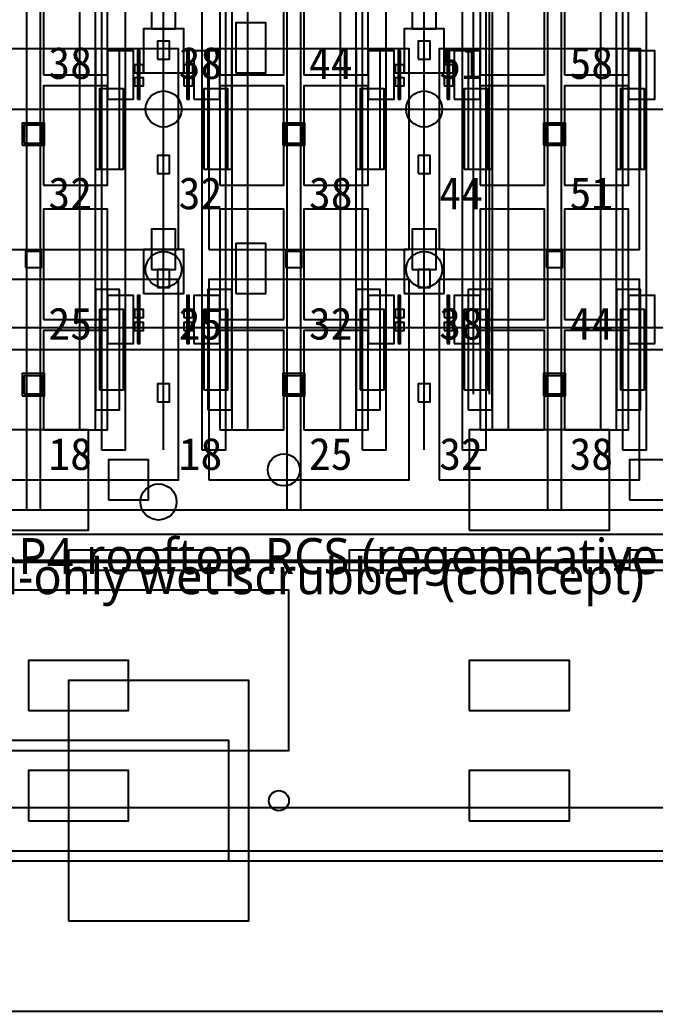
# Model space of a CAD drawing. Header units: metres. Extents: x -1640 to 1560, y -268 to 2338.
# Drawn here: x 100.58 to 132.28, y 862 to 911.45 of the extents above; entities that cross this region are included whole.
import ezdxf

# ---------------------------------------------------------------- set-up
doc = ezdxf.new("R2010")
doc.units = ezdxf.units.M
for name, color, linetype in [('1F_CDS', 5, 'Continuous'), ('1F_CHL', 4, 'Continuous'), ('1F_EHS_EXIT_DOOR_CONCEPT', 3, 'Continuous'), ('1F_EHS_EXTINGUISHER_HYDRANT_CABINET_CONCEPT', 1, 'Continuous'), ('1F_EHS_GAS_DETECTOR', 6, 'Continuous'), ('1F_EHS_SAFETY_SHOWER_EYEWASH_CONCEPT', 3, 'Continuous'), ('1F_PUMP', 2, 'Continuous'), ('1F_SCR', 3, 'Continuous'), ('1F_STRUCT_COLUMN', 8, 'Continuous'), ('1F_SUPPORT', 4, 'Continuous'), ('1F_ZONE', 3, 'Continuous'), ('2F_CSF_LATERAL_RACK_CONCEPT', 9, 'Continuous'), ('2F_EHS_EXIT_DOOR_CONCEPT', 3, 'Continuous'), ('2F_EHS_EXTINGUISHER_HYDRANT_CABINET_CONCEPT', 1, 'Continuous'), ('2F_EHS_GAS_DETECTOR', 6, 'Continuous'), ('2F_RFG', 5, 'Continuous'), ('2F_STRUCT_COLUMN', 8, 'Continuous'), ('2F_SUPPORT', 4, 'Continuous'), ('2F_VMB', 6, 'Continuous'), ('2F_ZONE', 3, 'Continuous'), ('3F_CLEANROOM_OVERHEAD_PIPE_DUCT_CONCEPT', 9, 'Continuous'), ('3F_EHS_EGRESS_DIST_M', 2, 'Continuous'), ('3F_EHS_EXIT_DOOR_CONCEPT', 3, 'Continuous'), ('3F_EHS_EXTINGUISHER_HYDRANT_CABINET_CONCEPT', 1, 'Continuous'), ('3F_FOUP', 5, 'Continuous'), ('3F_OHT', 9, 'Continuous'), ('3F_OHTV', 1, 'Continuous'), ('3F_PHOTO', 1, 'Continuous'), ('3F_STRUCT_COLUMN', 8, 'Continuous'), ('3F_SUPPORT', 4, 'Continuous'), ('3F_TBAR', 6, 'Continuous'), ('3F_ZONE', 3, 'Continuous'), ('4F_DCC', 3, 'Continuous'), ('4F_FFU', 1, 'Continuous'), ('4F_MAU', 2, 'Continuous'), ('4F_STRUCT_PLENUM_TRUSS_CONCEPT', 9, 'Continuous'), ('4F_SUPPORT', 4, 'Continuous'), ('4F_ZONE', 3, 'Continuous'), ('5F_CDS', 5, 'Continuous'), ('5F_CHL', 4, 'Continuous'), ('5F_EHS_EXIT_DOOR_CONCEPT', 3, 'Continuous'), ('5F_EHS_EXTINGUISHER_HYDRANT_CABINET_CONCEPT', 1, 'Continuous'), ('5F_EHS_GAS_DETECTOR', 6, 'Continuous'), ('5F_EHS_SAFETY_SHOWER_EYEWASH_CONCEPT', 3, 'Continuous'), ('5F_PUMP', 2, 'Continuous'), ('5F_SCR', 3, 'Continuous'), ('5F_STRUCT_COLUMN', 8, 'Continuous'), ('5F_SUPPORT', 4, 'Continuous'), ('5F_ZONE', 3, 'Continuous'), ('6F_CSF_LATERAL_RACK_CONCEPT', 9, 'Continuous'), ('6F_EHS_EXIT_DOOR_CONCEPT', 3, 'Continuous'), ('6F_EHS_EXTINGUISHER_HYDRANT_CABINET_CONCEPT', 1, 'Continuous'), ('6F_EHS_GAS_DETECTOR', 6, 'Continuous'), ('6F_RFG', 5, 'Continuous'), ('6F_STRUCT_COLUMN', 8, 'Continuous'), ('6F_SUPPORT', 4, 'Continuous'), ('6F_VMB', 6, 'Continuous'), ('6F_ZONE', 3, 'Continuous'), ('7F_CLEANROOM_OVERHEAD_PIPE_DUCT_CONCEPT', 9, 'Continuous'), ('7F_EHS_EGRESS_DIST_M', 2, 'Continuous'), ('7F_EHS_EXIT_DOOR_CONCEPT', 3, 'Continuous'), ('7F_EHS_EXTINGUISHER_HYDRANT_CABINET_CONCEPT', 1, 'Continuous'), ('7F_FOUP', 5, 'Continuous'), ('7F_OHT', 9, 'Continuous'), ('7F_OHTV', 1, 'Continuous'), ('7F_PHOTO', 1, 'Continuous'), ('7F_STRUCT_COLUMN', 8, 'Continuous'), ('7F_SUPPORT', 4, 'Continuous'), ('7F_TBAR', 6, 'Continuous'), ('7F_ZONE', 3, 'Continuous'), ('8F_DCC', 3, 'Continuous'), ('8F_FFU', 1, 'Continuous'), ('8F_MAU', 2, 'Continuous'), ('8F_STRUCT_PLENUM_TRUSS_CONCEPT', 9, 'Continuous'), ('8F_SUPPORT', 4, 'Continuous'), ('8F_ZONE', 3, 'Continuous'), ('OUTLINE', 7, 'Continuous'), ('RF_RSC', 4, 'Continuous'), ('RF_STACK', 2, 'Continuous'), ('UTIL_CHEM_CONCEPT', 6, 'Continuous'), ('UTIL_CHW.R_CONCEPT', 2, 'Continuous'), ('UTIL_CHW.S_CONCEPT', 1, 'Continuous'), ('UTIL_EXH.ACID_CONCEPT', 4, 'Continuous'), ('UTIL_EXH.ALK_CONCEPT', 5, 'Continuous'), ('UTIL_GAS.SPEC_CONCEPT', 3, 'Continuous'), ('UTIL_PCW.R_CONCEPT', 1, 'Continuous'), ('UTIL_PCW.S_CONCEPT', 6, 'Continuous'), ('UTIL_PLANT', 2, 'Continuous'), ('UTIL_TEXT', 7, 'Continuous'), ('UTIL_UPW.R_CONCEPT', 2, 'Continuous'), ('UTIL_UPW.S_CONCEPT', 1, 'Continuous')]:
    doc.layers.add(name, color=color, linetype=linetype)
doc.styles.add('KO', font='malgun.ttf')

msp = doc.modelspace()

# ---------------------------------------------------------------- linework, layer by layer
at = {"layer": '1F_CDS'}
for points in [[(101, 877), (106, 877), (106, 879.5), (101, 879.5)], [(123, 877), (128, 877), (128, 879.5), (123, 879.5)], [(101, 871.5), (106, 871.5), (106, 874), (101, 874)], [(123, 871.5), (128, 871.5), (128, 874), (123, 874)]]:
    msp.add_lwpolyline(points, close=True, dxfattribs=at)
at = {"layer": '1F_CHL'}
for points in [[(111.35, 908.8), (112.85, 908.8), (112.85, 911.3), (111.35, 911.3)], [(111.35, 897.8), (112.85, 897.8), (112.85, 900.3), (111.35, 900.3)]]:
    msp.add_lwpolyline(points, close=True, dxfattribs=at)
at = {"layer": '1F_EHS_EXIT_DOOR_CONCEPT'}
msp.add_circle((107.5, 887.4), 0.9, dxfattribs=at)
at = {"layer": '1F_EHS_EXTINGUISHER_HYDRANT_CABINET_CONCEPT'}
msp.add_circle((113.5, 872.5), 0.5, dxfattribs=at)
at = {"layer": '1F_EHS_GAS_DETECTOR'}
for centre in [(107.75, 899), (120.75, 899)]:
    msp.add_circle(centre, 0.9, dxfattribs=at)
at = {"layer": '1F_EHS_SAFETY_SHOWER_EYEWASH_CONCEPT'}
msp.add_circle((113.75, 889), 0.8, dxfattribs=at)
at = {"layer": '1F_PUMP'}
for points in [[(104.55, 904), (105.75, 904), (105.75, 908), (104.55, 908)], [(109.75, 904), (110.95, 904), (110.95, 908), (109.75, 908)], [(117.55, 904), (118.75, 904), (118.75, 908), (117.55, 908)], [(122.75, 904), (123.95, 904), (123.95, 908), (122.75, 908)], [(130.55, 904), (131.75, 904), (131.75, 908), (130.55, 908)], [(104.55, 893), (105.75, 893), (105.75, 897), (104.55, 897)], [(109.75, 893), (110.95, 893), (110.95, 897), (109.75, 897)], [(117.55, 893), (118.75, 893), (118.75, 897), (117.55, 897)], [(122.75, 893), (123.95, 893), (123.95, 897), (122.75, 897)], [(130.55, 893), (131.75, 893), (131.75, 897), (130.55, 897)]]:
    msp.add_lwpolyline(points, close=True, dxfattribs=at)
at = {"layer": '1F_SCR'}
for points in [[(106.75, 908.8), (108.75, 908.8), (108.75, 911), (106.75, 911)], [(119.75, 908.8), (121.75, 908.8), (121.75, 911), (119.75, 911)], [(106.75, 897.8), (108.75, 897.8), (108.75, 900), (106.75, 900)], [(119.75, 897.8), (121.75, 897.8), (121.75, 900), (119.75, 900)]]:
    msp.add_lwpolyline(points, close=True, dxfattribs=at)
at = {"layer": '1F_STRUCT_COLUMN'}
for points in [[(100.7, 905.2), (101.8, 905.2), (101.8, 906.3), (100.7, 906.3)], [(113.7, 905.2), (114.8, 905.2), (114.8, 906.3), (113.7, 906.3)], [(126.7, 905.2), (127.8, 905.2), (127.8, 906.3), (126.7, 906.3)], [(100.7, 892.7), (101.8, 892.7), (101.8, 893.8), (100.7, 893.8)], [(113.7, 892.7), (114.8, 892.7), (114.8, 893.8), (113.7, 893.8)], [(126.7, 892.7), (127.8, 892.7), (127.8, 893.8), (126.7, 893.8)]]:
    msp.add_lwpolyline(points, close=True, dxfattribs=at)
at = {"layer": '1F_SUPPORT'}
msp.add_lwpolyline([(103, 866.5), (112, 866.5), (112, 878.5), (103, 878.5)], close=True, dxfattribs=at)
at = {"layer": '1F_ZONE'}
msp.add_lwpolyline([(16.5, 887), (290, 887), (290, 1045), (16.5, 1045)], close=True, dxfattribs=at)
at = {"layer": '2F_CSF_LATERAL_RACK_CONCEPT'}
for points in [[(103.55, 891), (104.35, 891), (104.35, 1041), (103.55, 1041)], [(111.15, 891), (111.95, 891), (111.95, 1041), (111.15, 1041)], [(116.55, 891), (117.35, 891), (117.35, 1041), (116.55, 1041)], [(124.15, 891), (124.95, 891), (124.95, 1041), (124.15, 1041)], [(129.55, 891), (130.35, 891), (130.35, 1041), (129.55, 1041)]]:
    msp.add_lwpolyline(points, close=True, dxfattribs=at)
at = {"layer": '2F_EHS_EXIT_DOOR_CONCEPT'}
msp.add_circle((107.5, 887.4), 0.9, dxfattribs=at)
at = {"layer": '2F_EHS_EXTINGUISHER_HYDRANT_CABINET_CONCEPT'}
msp.add_circle((113.5, 872.5), 0.5, dxfattribs=at)
at = {"layer": '2F_EHS_GAS_DETECTOR'}
for centre in [(107.75, 907), (120.75, 907)]:
    msp.add_circle(centre, 0.9, dxfattribs=at)
at = {"layer": '2F_RFG'}
for points in [[(104.35, 904), (105.55, 904), (105.55, 910), (104.35, 910)], [(109.95, 904), (111.15, 904), (111.15, 910), (109.95, 910)], [(117.35, 904), (118.55, 904), (118.55, 910), (117.35, 910)], [(122.95, 904), (124.15, 904), (124.15, 910), (122.95, 910)], [(130.35, 904), (131.55, 904), (131.55, 910), (130.35, 910)], [(104.35, 892), (105.55, 892), (105.55, 898), (104.35, 898)], [(109.95, 892), (111.15, 892), (111.15, 898), (109.95, 898)], [(117.35, 892), (118.55, 892), (118.55, 898), (117.35, 898)], [(122.95, 892), (124.15, 892), (124.15, 898), (122.95, 898)], [(130.35, 892), (131.55, 892), (131.55, 898), (130.35, 898)]]:
    msp.add_lwpolyline(points, close=True, dxfattribs=at)
at = {"layer": '2F_STRUCT_COLUMN'}
for points in [[(100.8, 905.3), (101.7, 905.3), (101.7, 906.2), (100.8, 906.2)], [(113.8, 905.3), (114.7, 905.3), (114.7, 906.2), (113.8, 906.2)], [(126.8, 905.3), (127.7, 905.3), (127.7, 906.2), (126.8, 906.2)], [(100.8, 892.8), (101.7, 892.8), (101.7, 893.7), (100.8, 893.7)], [(113.8, 892.8), (114.7, 892.8), (114.7, 893.7), (113.8, 893.7)], [(126.8, 892.8), (127.7, 892.8), (127.7, 893.7), (126.8, 893.7)]]:
    msp.add_lwpolyline(points, close=True, dxfattribs=at)
at = {"layer": '2F_SUPPORT'}
msp.add_lwpolyline([(103, 866.5), (112, 866.5), (112, 878.5), (103, 878.5)], close=True, dxfattribs=at)
at = {"layer": '2F_VMB'}
for points in [[(107.15, 911), (108.35, 911), (108.35, 913), (107.15, 913)], [(120.15, 911), (121.35, 911), (121.35, 913), (120.15, 913)], [(107.15, 899), (108.35, 899), (108.35, 901), (107.15, 901)], [(120.15, 899), (121.35, 899), (121.35, 901), (120.15, 901)]]:
    msp.add_lwpolyline(points, close=True, dxfattribs=at)
at = {"layer": '2F_ZONE'}
msp.add_lwpolyline([(16.5, 887), (290, 887), (290, 1045), (16.5, 1045)], close=True, dxfattribs=at)
at = {"layer": '3F_CLEANROOM_OVERHEAD_PIPE_DUCT_CONCEPT'}
for points in [[(104.65, 890), (105.85, 890), (105.85, 1042), (104.65, 1042)], [(109.65, 890), (110.85, 890), (110.85, 1042), (109.65, 1042)], [(117.65, 890), (118.85, 890), (118.85, 1042), (117.65, 1042)], [(122.65, 890), (123.85, 890), (123.85, 1042), (122.65, 1042)], [(130.65, 890), (131.85, 890), (131.85, 1042), (130.65, 1042)]]:
    msp.add_lwpolyline(points, close=True, dxfattribs=at)
at = {"layer": '3F_EHS_EXIT_DOOR_CONCEPT'}
msp.add_circle((107.5, 887.4), 0.9, dxfattribs=at)
at = {"layer": '3F_EHS_EXTINGUISHER_HYDRANT_CABINET_CONCEPT'}
msp.add_circle((113.5, 872.5), 0.5, dxfattribs=at)
at = {"layer": '3F_FOUP'}
for points in [[(106.3, 908.8), (106.75, 908.8), (106.75, 909.2), (106.3, 909.2)], [(108.75, 908.8), (109.2, 908.8), (109.2, 909.2), (108.75, 909.2)], [(119.3, 908.8), (119.75, 908.8), (119.75, 909.2), (119.3, 909.2)], [(121.75, 908.8), (122.2, 908.8), (122.2, 909.2), (121.75, 909.2)], [(106.3, 908.15), (106.75, 908.15), (106.75, 908.55), (106.3, 908.55)], [(108.75, 908.15), (109.2, 908.15), (109.2, 908.55), (108.75, 908.55)], [(119.3, 908.15), (119.75, 908.15), (119.75, 908.55), (119.3, 908.55)], [(121.75, 908.15), (122.2, 908.15), (122.2, 908.55), (121.75, 908.55)], [(106.3, 896.6), (106.75, 896.6), (106.75, 897), (106.3, 897)], [(108.75, 896.6), (109.2, 896.6), (109.2, 897), (108.75, 897)], [(119.3, 896.6), (119.75, 896.6), (119.75, 897), (119.3, 897)], [(121.75, 896.6), (122.2, 896.6), (122.2, 897), (121.75, 897)], [(106.3, 895.95), (106.75, 895.95), (106.75, 896.35), (106.3, 896.35)], [(108.75, 895.95), (109.2, 895.95), (109.2, 896.35), (108.75, 896.35)], [(119.3, 895.95), (119.75, 895.95), (119.75, 896.35), (119.3, 896.35)], [(121.75, 895.95), (122.2, 895.95), (122.2, 896.35), (121.75, 896.35)]]:
    msp.add_lwpolyline(points, close=True, dxfattribs=at)
at = {"layer": '3F_OHT'}
for p, q in [((107.75, 890), (107.75, 962)), ((120.75, 890), (120.75, 962))]:
    msp.add_line(p, q, dxfattribs=at)
at = {"layer": '3F_OHTV'}
for points in [[(107.45, 909.48), (108.05, 909.48), (108.05, 910.38), (107.45, 910.38)], [(120.45, 909.48), (121.05, 909.48), (121.05, 910.38), (120.45, 910.38)], [(107.45, 903.78), (108.05, 903.78), (108.05, 904.68), (107.45, 904.68)], [(120.45, 903.78), (121.05, 903.78), (121.05, 904.68), (120.45, 904.68)], [(107.45, 898.09), (108.05, 898.09), (108.05, 898.99), (107.45, 898.99)], [(120.45, 898.09), (121.05, 898.09), (121.05, 898.99), (120.45, 898.99)], [(107.45, 892.4), (108.05, 892.4), (108.05, 893.3), (107.45, 893.3)], [(120.45, 892.4), (121.05, 892.4), (121.05, 893.3), (120.45, 893.3)]]:
    msp.add_lwpolyline(points, close=True, dxfattribs=at)
at = {"layer": '3F_PHOTO'}
for points in [[(101.75, 908.7), (104.95, 908.7), (104.95, 914.2), (101.75, 914.2)], [(110.55, 908.7), (113.75, 908.7), (113.75, 914.2), (110.55, 914.2)], [(114.75, 908.7), (117.95, 908.7), (117.95, 914.2), (114.75, 914.2)], [(123.55, 908.7), (126.75, 908.7), (126.75, 914.2), (123.55, 914.2)], [(127.75, 908.7), (130.95, 908.7), (130.95, 914.2), (127.75, 914.2)], [(104.95, 907.5), (106.25, 907.5), (106.25, 909.9), (104.95, 909.9)], [(109.25, 907.5), (110.55, 907.5), (110.55, 909.9), (109.25, 909.9)], [(117.95, 907.5), (119.25, 907.5), (119.25, 909.9), (117.95, 909.9)], [(122.25, 907.5), (123.55, 907.5), (123.55, 909.9), (122.25, 909.9)], [(130.95, 907.5), (132.25, 907.5), (132.25, 909.9), (130.95, 909.9)], [(101.75, 903.2), (104.95, 903.2), (104.95, 908.15), (101.75, 908.15)], [(110.55, 903.2), (113.75, 903.2), (113.75, 908.15), (110.55, 908.15)], [(114.75, 903.2), (117.95, 903.2), (117.95, 908.15), (114.75, 908.15)], [(123.55, 903.2), (126.75, 903.2), (126.75, 908.15), (123.55, 908.15)], [(127.75, 903.2), (130.95, 903.2), (130.95, 908.15), (127.75, 908.15)], [(101.75, 896.5), (104.95, 896.5), (104.95, 902), (101.75, 902)], [(110.55, 896.5), (113.75, 896.5), (113.75, 902), (110.55, 902)], [(114.75, 896.5), (117.95, 896.5), (117.95, 902), (114.75, 902)], [(123.55, 896.5), (126.75, 896.5), (126.75, 902), (123.55, 902)], [(127.75, 896.5), (130.95, 896.5), (130.95, 902), (127.75, 902)], [(104.95, 895.3), (106.25, 895.3), (106.25, 897.7), (104.95, 897.7)], [(109.25, 895.3), (110.55, 895.3), (110.55, 897.7), (109.25, 897.7)], [(117.95, 895.3), (119.25, 895.3), (119.25, 897.7), (117.95, 897.7)], [(122.25, 895.3), (123.55, 895.3), (123.55, 897.7), (122.25, 897.7)], [(130.95, 895.3), (132.25, 895.3), (132.25, 897.7), (130.95, 897.7)], [(101.75, 891), (104.95, 891), (104.95, 895.95), (101.75, 895.95)], [(110.55, 891), (113.75, 891), (113.75, 895.95), (110.55, 895.95)], [(114.75, 891), (117.95, 891), (117.95, 895.95), (114.75, 895.95)], [(123.55, 891), (126.75, 891), (126.75, 895.95), (123.55, 895.95)], [(127.75, 891), (130.95, 891), (130.95, 895.95), (127.75, 895.95)]]:
    msp.add_lwpolyline(points, close=True, dxfattribs=at)
at = {"layer": '3F_STRUCT_COLUMN'}
for points in [[(100.85, 899.1), (101.65, 899.1), (101.65, 899.9), (100.85, 899.9)], [(113.85, 899.1), (114.65, 899.1), (114.65, 899.9), (113.85, 899.9)], [(126.85, 899.1), (127.65, 899.1), (127.65, 899.9), (126.85, 899.9)]]:
    msp.add_lwpolyline(points, close=True, dxfattribs=at)
at = {"layer": '3F_SUPPORT'}
msp.add_lwpolyline([(103, 866.5), (112, 866.5), (112, 878.5), (103, 878.5)], close=True, dxfattribs=at)
at = {"layer": '3F_TBAR'}
for points in [[(106.45, 907.5), (106.57, 907.5), (106.57, 909.9), (106.45, 909.9)], [(108.9, 907.5), (109.02, 907.5), (109.02, 909.9), (108.9, 909.9)], [(119.45, 907.5), (119.57, 907.5), (119.57, 909.9), (119.45, 909.9)], [(121.9, 907.5), (122.02, 907.5), (122.02, 909.9), (121.9, 909.9)], [(106.45, 895.3), (106.57, 895.3), (106.57, 897.7), (106.45, 897.7)], [(108.9, 895.3), (109.02, 895.3), (109.02, 897.7), (108.9, 897.7)], [(119.45, 895.3), (119.57, 895.3), (119.57, 897.7), (119.45, 897.7)], [(121.9, 895.3), (122.02, 895.3), (122.02, 897.7), (121.9, 897.7)]]:
    msp.add_lwpolyline(points, close=True, dxfattribs=at)
at = {"layer": '3F_ZONE'}
msp.add_lwpolyline([(16.5, 887), (290, 887), (290, 1045), (16.5, 1045)], close=True, dxfattribs=at)
at = {"layer": '4F_DCC'}
for points in [[(103, 884), (111, 884), (111, 885), (103, 885)], [(117, 884), (125, 884), (125, 885), (117, 885)], [(131, 884), (139, 884), (139, 885), (131, 885)]]:
    msp.add_lwpolyline(points, close=True, dxfattribs=at)
at = {"layer": '4F_FFU'}
for points in [[(98.5, 900), (108.5, 900), (108.5, 910), (98.5, 910)], [(110, 900), (120, 900), (120, 910), (110, 910)], [(121.5, 900), (131.5, 900), (131.5, 910), (121.5, 910)], [(98.5, 888.5), (108.5, 888.5), (108.5, 898.5), (98.5, 898.5)], [(110, 888.5), (120, 888.5), (120, 898.5), (110, 898.5)], [(121.5, 888.5), (131.5, 888.5), (131.5, 898.5), (121.5, 898.5)]]:
    msp.add_lwpolyline(points, close=True, dxfattribs=at)
at = {"layer": '4F_MAU'}
msp.add_lwpolyline([(97, 869.5), (111, 869.5), (111, 875.5), (97, 875.5)], close=True, dxfattribs=at)
at = {"layer": '4F_STRUCT_PLENUM_TRUSS_CONCEPT'}
for points in [[(100.9, 887), (101.6, 887), (101.6, 1045), (100.9, 1045)], [(113.9, 887), (114.6, 887), (114.6, 1045), (113.9, 1045)], [(126.9, 887), (127.6, 887), (127.6, 1045), (126.9, 1045)]]:
    msp.add_lwpolyline(points, close=True, dxfattribs=at)
at = {"layer": '4F_SUPPORT'}
msp.add_lwpolyline([(103, 866.5), (112, 866.5), (112, 878.5), (103, 878.5)], close=True, dxfattribs=at)
at = {"layer": '4F_ZONE'}
msp.add_lwpolyline([(16.5, 887), (290, 887), (290, 1045), (16.5, 1045)], close=True, dxfattribs=at)
at = {"layer": '5F_CDS'}
for points in [[(101, 877), (106, 877), (106, 879.5), (101, 879.5)], [(123, 877), (128, 877), (128, 879.5), (123, 879.5)], [(101, 871.5), (106, 871.5), (106, 874), (101, 874)], [(123, 871.5), (128, 871.5), (128, 874), (123, 874)]]:
    msp.add_lwpolyline(points, close=True, dxfattribs=at)
at = {"layer": '5F_CHL'}
for points in [[(111.35, 908.8), (112.85, 908.8), (112.85, 911.3), (111.35, 911.3)], [(111.35, 897.8), (112.85, 897.8), (112.85, 900.3), (111.35, 900.3)]]:
    msp.add_lwpolyline(points, close=True, dxfattribs=at)
at = {"layer": '5F_EHS_EXIT_DOOR_CONCEPT'}
msp.add_circle((107.5, 887.4), 0.9, dxfattribs=at)
at = {"layer": '5F_EHS_EXTINGUISHER_HYDRANT_CABINET_CONCEPT'}
msp.add_circle((113.5, 872.5), 0.5, dxfattribs=at)
at = {"layer": '5F_EHS_GAS_DETECTOR'}
for centre in [(107.75, 899), (120.75, 899)]:
    msp.add_circle(centre, 0.9, dxfattribs=at)
at = {"layer": '5F_EHS_SAFETY_SHOWER_EYEWASH_CONCEPT'}
msp.add_circle((113.75, 889), 0.8, dxfattribs=at)
at = {"layer": '5F_PUMP'}
for points in [[(104.55, 904), (105.75, 904), (105.75, 908), (104.55, 908)], [(109.75, 904), (110.95, 904), (110.95, 908), (109.75, 908)], [(117.55, 904), (118.75, 904), (118.75, 908), (117.55, 908)], [(122.75, 904), (123.95, 904), (123.95, 908), (122.75, 908)], [(130.55, 904), (131.75, 904), (131.75, 908), (130.55, 908)], [(104.55, 893), (105.75, 893), (105.75, 897), (104.55, 897)], [(109.75, 893), (110.95, 893), (110.95, 897), (109.75, 897)], [(117.55, 893), (118.75, 893), (118.75, 897), (117.55, 897)], [(122.75, 893), (123.95, 893), (123.95, 897), (122.75, 897)], [(130.55, 893), (131.75, 893), (131.75, 897), (130.55, 897)]]:
    msp.add_lwpolyline(points, close=True, dxfattribs=at)
at = {"layer": '5F_SCR'}
for points in [[(106.75, 908.8), (108.75, 908.8), (108.75, 911), (106.75, 911)], [(119.75, 908.8), (121.75, 908.8), (121.75, 911), (119.75, 911)], [(106.75, 897.8), (108.75, 897.8), (108.75, 900), (106.75, 900)], [(119.75, 897.8), (121.75, 897.8), (121.75, 900), (119.75, 900)]]:
    msp.add_lwpolyline(points, close=True, dxfattribs=at)
at = {"layer": '5F_STRUCT_COLUMN'}
for points in [[(100.7, 905.2), (101.8, 905.2), (101.8, 906.3), (100.7, 906.3)], [(113.7, 905.2), (114.8, 905.2), (114.8, 906.3), (113.7, 906.3)], [(126.7, 905.2), (127.8, 905.2), (127.8, 906.3), (126.7, 906.3)], [(100.7, 892.7), (101.8, 892.7), (101.8, 893.8), (100.7, 893.8)], [(113.7, 892.7), (114.8, 892.7), (114.8, 893.8), (113.7, 893.8)], [(126.7, 892.7), (127.8, 892.7), (127.8, 893.8), (126.7, 893.8)]]:
    msp.add_lwpolyline(points, close=True, dxfattribs=at)
at = {"layer": '5F_SUPPORT'}
msp.add_lwpolyline([(103, 866.5), (112, 866.5), (112, 878.5), (103, 878.5)], close=True, dxfattribs=at)
at = {"layer": '5F_ZONE'}
msp.add_lwpolyline([(16.5, 887), (290, 887), (290, 1045), (16.5, 1045)], close=True, dxfattribs=at)
at = {"layer": '6F_CSF_LATERAL_RACK_CONCEPT'}
for points in [[(103.55, 891), (104.35, 891), (104.35, 1041), (103.55, 1041)], [(111.15, 891), (111.95, 891), (111.95, 1041), (111.15, 1041)], [(116.55, 891), (117.35, 891), (117.35, 1041), (116.55, 1041)], [(124.15, 891), (124.95, 891), (124.95, 1041), (124.15, 1041)], [(129.55, 891), (130.35, 891), (130.35, 1041), (129.55, 1041)]]:
    msp.add_lwpolyline(points, close=True, dxfattribs=at)
at = {"layer": '6F_EHS_EXIT_DOOR_CONCEPT'}
msp.add_circle((107.5, 887.4), 0.9, dxfattribs=at)
at = {"layer": '6F_EHS_EXTINGUISHER_HYDRANT_CABINET_CONCEPT'}
msp.add_circle((113.5, 872.5), 0.5, dxfattribs=at)
at = {"layer": '6F_EHS_GAS_DETECTOR'}
for centre in [(107.75, 907), (120.75, 907)]:
    msp.add_circle(centre, 0.9, dxfattribs=at)
at = {"layer": '6F_RFG'}
for points in [[(104.35, 904), (105.55, 904), (105.55, 910), (104.35, 910)], [(109.95, 904), (111.15, 904), (111.15, 910), (109.95, 910)], [(117.35, 904), (118.55, 904), (118.55, 910), (117.35, 910)], [(122.95, 904), (124.15, 904), (124.15, 910), (122.95, 910)], [(130.35, 904), (131.55, 904), (131.55, 910), (130.35, 910)], [(104.35, 892), (105.55, 892), (105.55, 898), (104.35, 898)], [(109.95, 892), (111.15, 892), (111.15, 898), (109.95, 898)], [(117.35, 892), (118.55, 892), (118.55, 898), (117.35, 898)], [(122.95, 892), (124.15, 892), (124.15, 898), (122.95, 898)], [(130.35, 892), (131.55, 892), (131.55, 898), (130.35, 898)]]:
    msp.add_lwpolyline(points, close=True, dxfattribs=at)
at = {"layer": '6F_STRUCT_COLUMN'}
for points in [[(100.8, 905.3), (101.7, 905.3), (101.7, 906.2), (100.8, 906.2)], [(113.8, 905.3), (114.7, 905.3), (114.7, 906.2), (113.8, 906.2)], [(126.8, 905.3), (127.7, 905.3), (127.7, 906.2), (126.8, 906.2)], [(100.8, 892.8), (101.7, 892.8), (101.7, 893.7), (100.8, 893.7)], [(113.8, 892.8), (114.7, 892.8), (114.7, 893.7), (113.8, 893.7)], [(126.8, 892.8), (127.7, 892.8), (127.7, 893.7), (126.8, 893.7)]]:
    msp.add_lwpolyline(points, close=True, dxfattribs=at)
at = {"layer": '6F_SUPPORT'}
msp.add_lwpolyline([(103, 866.5), (112, 866.5), (112, 878.5), (103, 878.5)], close=True, dxfattribs=at)
at = {"layer": '6F_VMB'}
for points in [[(107.15, 911), (108.35, 911), (108.35, 913), (107.15, 913)], [(120.15, 911), (121.35, 911), (121.35, 913), (120.15, 913)], [(107.15, 899), (108.35, 899), (108.35, 901), (107.15, 901)], [(120.15, 899), (121.35, 899), (121.35, 901), (120.15, 901)]]:
    msp.add_lwpolyline(points, close=True, dxfattribs=at)
at = {"layer": '6F_ZONE'}
msp.add_lwpolyline([(16.5, 887), (290, 887), (290, 1045), (16.5, 1045)], close=True, dxfattribs=at)
at = {"layer": '7F_CLEANROOM_OVERHEAD_PIPE_DUCT_CONCEPT'}
for points in [[(104.65, 890), (105.85, 890), (105.85, 1042), (104.65, 1042)], [(109.65, 890), (110.85, 890), (110.85, 1042), (109.65, 1042)], [(117.65, 890), (118.85, 890), (118.85, 1042), (117.65, 1042)], [(122.65, 890), (123.85, 890), (123.85, 1042), (122.65, 1042)], [(130.65, 890), (131.85, 890), (131.85, 1042), (130.65, 1042)]]:
    msp.add_lwpolyline(points, close=True, dxfattribs=at)
at = {"layer": '7F_EHS_EXIT_DOOR_CONCEPT'}
msp.add_circle((107.5, 887.4), 0.9, dxfattribs=at)
at = {"layer": '7F_EHS_EXTINGUISHER_HYDRANT_CABINET_CONCEPT'}
msp.add_circle((113.5, 872.5), 0.5, dxfattribs=at)
at = {"layer": '7F_FOUP'}
for points in [[(106.3, 908.8), (106.75, 908.8), (106.75, 909.2), (106.3, 909.2)], [(108.75, 908.8), (109.2, 908.8), (109.2, 909.2), (108.75, 909.2)], [(119.3, 908.8), (119.75, 908.8), (119.75, 909.2), (119.3, 909.2)], [(121.75, 908.8), (122.2, 908.8), (122.2, 909.2), (121.75, 909.2)], [(106.3, 908.15), (106.75, 908.15), (106.75, 908.55), (106.3, 908.55)], [(108.75, 908.15), (109.2, 908.15), (109.2, 908.55), (108.75, 908.55)], [(119.3, 908.15), (119.75, 908.15), (119.75, 908.55), (119.3, 908.55)], [(121.75, 908.15), (122.2, 908.15), (122.2, 908.55), (121.75, 908.55)], [(106.3, 896.6), (106.75, 896.6), (106.75, 897), (106.3, 897)], [(108.75, 896.6), (109.2, 896.6), (109.2, 897), (108.75, 897)], [(119.3, 896.6), (119.75, 896.6), (119.75, 897), (119.3, 897)], [(121.75, 896.6), (122.2, 896.6), (122.2, 897), (121.75, 897)], [(106.3, 895.95), (106.75, 895.95), (106.75, 896.35), (106.3, 896.35)], [(108.75, 895.95), (109.2, 895.95), (109.2, 896.35), (108.75, 896.35)], [(119.3, 895.95), (119.75, 895.95), (119.75, 896.35), (119.3, 896.35)], [(121.75, 895.95), (122.2, 895.95), (122.2, 896.35), (121.75, 896.35)]]:
    msp.add_lwpolyline(points, close=True, dxfattribs=at)
at = {"layer": '7F_OHT'}
for p, q in [((107.75, 890), (107.75, 962)), ((120.75, 890), (120.75, 962))]:
    msp.add_line(p, q, dxfattribs=at)
at = {"layer": '7F_OHTV'}
for points in [[(107.45, 909.48), (108.05, 909.48), (108.05, 910.38), (107.45, 910.38)], [(120.45, 909.48), (121.05, 909.48), (121.05, 910.38), (120.45, 910.38)], [(107.45, 903.78), (108.05, 903.78), (108.05, 904.68), (107.45, 904.68)], [(120.45, 903.78), (121.05, 903.78), (121.05, 904.68), (120.45, 904.68)], [(107.45, 898.09), (108.05, 898.09), (108.05, 898.99), (107.45, 898.99)], [(120.45, 898.09), (121.05, 898.09), (121.05, 898.99), (120.45, 898.99)], [(107.45, 892.4), (108.05, 892.4), (108.05, 893.3), (107.45, 893.3)], [(120.45, 892.4), (121.05, 892.4), (121.05, 893.3), (120.45, 893.3)]]:
    msp.add_lwpolyline(points, close=True, dxfattribs=at)
at = {"layer": '7F_PHOTO'}
for points in [[(101.75, 908.7), (104.95, 908.7), (104.95, 914.2), (101.75, 914.2)], [(110.55, 908.7), (113.75, 908.7), (113.75, 914.2), (110.55, 914.2)], [(114.75, 908.7), (117.95, 908.7), (117.95, 914.2), (114.75, 914.2)], [(123.55, 908.7), (126.75, 908.7), (126.75, 914.2), (123.55, 914.2)], [(127.75, 908.7), (130.95, 908.7), (130.95, 914.2), (127.75, 914.2)], [(104.95, 907.5), (106.25, 907.5), (106.25, 909.9), (104.95, 909.9)], [(109.25, 907.5), (110.55, 907.5), (110.55, 909.9), (109.25, 909.9)], [(117.95, 907.5), (119.25, 907.5), (119.25, 909.9), (117.95, 909.9)], [(122.25, 907.5), (123.55, 907.5), (123.55, 909.9), (122.25, 909.9)], [(130.95, 907.5), (132.25, 907.5), (132.25, 909.9), (130.95, 909.9)], [(101.75, 903.2), (104.95, 903.2), (104.95, 908.15), (101.75, 908.15)], [(110.55, 903.2), (113.75, 903.2), (113.75, 908.15), (110.55, 908.15)], [(114.75, 903.2), (117.95, 903.2), (117.95, 908.15), (114.75, 908.15)], [(123.55, 903.2), (126.75, 903.2), (126.75, 908.15), (123.55, 908.15)], [(127.75, 903.2), (130.95, 903.2), (130.95, 908.15), (127.75, 908.15)], [(101.75, 896.5), (104.95, 896.5), (104.95, 902), (101.75, 902)], [(110.55, 896.5), (113.75, 896.5), (113.75, 902), (110.55, 902)], [(114.75, 896.5), (117.95, 896.5), (117.95, 902), (114.75, 902)], [(123.55, 896.5), (126.75, 896.5), (126.75, 902), (123.55, 902)], [(127.75, 896.5), (130.95, 896.5), (130.95, 902), (127.75, 902)], [(104.95, 895.3), (106.25, 895.3), (106.25, 897.7), (104.95, 897.7)], [(109.25, 895.3), (110.55, 895.3), (110.55, 897.7), (109.25, 897.7)], [(117.95, 895.3), (119.25, 895.3), (119.25, 897.7), (117.95, 897.7)], [(122.25, 895.3), (123.55, 895.3), (123.55, 897.7), (122.25, 897.7)], [(130.95, 895.3), (132.25, 895.3), (132.25, 897.7), (130.95, 897.7)], [(101.75, 891), (104.95, 891), (104.95, 895.95), (101.75, 895.95)], [(110.55, 891), (113.75, 891), (113.75, 895.95), (110.55, 895.95)], [(114.75, 891), (117.95, 891), (117.95, 895.95), (114.75, 895.95)], [(123.55, 891), (126.75, 891), (126.75, 895.95), (123.55, 895.95)], [(127.75, 891), (130.95, 891), (130.95, 895.95), (127.75, 895.95)]]:
    msp.add_lwpolyline(points, close=True, dxfattribs=at)
at = {"layer": '7F_STRUCT_COLUMN'}
for points in [[(100.85, 899.1), (101.65, 899.1), (101.65, 899.9), (100.85, 899.9)], [(113.85, 899.1), (114.65, 899.1), (114.65, 899.9), (113.85, 899.9)], [(126.85, 899.1), (127.65, 899.1), (127.65, 899.9), (126.85, 899.9)]]:
    msp.add_lwpolyline(points, close=True, dxfattribs=at)
at = {"layer": '7F_SUPPORT'}
msp.add_lwpolyline([(103, 866.5), (112, 866.5), (112, 878.5), (103, 878.5)], close=True, dxfattribs=at)
at = {"layer": '7F_TBAR'}
for points in [[(106.45, 907.5), (106.57, 907.5), (106.57, 909.9), (106.45, 909.9)], [(108.9, 907.5), (109.02, 907.5), (109.02, 909.9), (108.9, 909.9)], [(119.45, 907.5), (119.57, 907.5), (119.57, 909.9), (119.45, 909.9)], [(121.9, 907.5), (122.02, 907.5), (122.02, 909.9), (121.9, 909.9)], [(106.45, 895.3), (106.57, 895.3), (106.57, 897.7), (106.45, 897.7)], [(108.9, 895.3), (109.02, 895.3), (109.02, 897.7), (108.9, 897.7)], [(119.45, 895.3), (119.57, 895.3), (119.57, 897.7), (119.45, 897.7)], [(121.9, 895.3), (122.02, 895.3), (122.02, 897.7), (121.9, 897.7)]]:
    msp.add_lwpolyline(points, close=True, dxfattribs=at)
at = {"layer": '7F_ZONE'}
msp.add_lwpolyline([(16.5, 887), (290, 887), (290, 1045), (16.5, 1045)], close=True, dxfattribs=at)
at = {"layer": '8F_DCC'}
for points in [[(103, 884), (111, 884), (111, 885), (103, 885)], [(117, 884), (125, 884), (125, 885), (117, 885)], [(131, 884), (139, 884), (139, 885), (131, 885)]]:
    msp.add_lwpolyline(points, close=True, dxfattribs=at)
at = {"layer": '8F_FFU'}
for points in [[(98.5, 900), (108.5, 900), (108.5, 910), (98.5, 910)], [(110, 900), (120, 900), (120, 910), (110, 910)], [(121.5, 900), (131.5, 900), (131.5, 910), (121.5, 910)], [(98.5, 888.5), (108.5, 888.5), (108.5, 898.5), (98.5, 898.5)], [(110, 888.5), (120, 888.5), (120, 898.5), (110, 898.5)], [(121.5, 888.5), (131.5, 888.5), (131.5, 898.5), (121.5, 898.5)]]:
    msp.add_lwpolyline(points, close=True, dxfattribs=at)
at = {"layer": '8F_MAU'}
msp.add_lwpolyline([(97, 869.5), (111, 869.5), (111, 875.5), (97, 875.5)], close=True, dxfattribs=at)
at = {"layer": '8F_STRUCT_PLENUM_TRUSS_CONCEPT'}
for points in [[(100.9, 887), (101.6, 887), (101.6, 1045), (100.9, 1045)], [(113.9, 887), (114.6, 887), (114.6, 1045), (113.9, 1045)], [(126.9, 887), (127.6, 887), (127.6, 1045), (126.9, 1045)]]:
    msp.add_lwpolyline(points, close=True, dxfattribs=at)
at = {"layer": '8F_SUPPORT'}
msp.add_lwpolyline([(103, 866.5), (112, 866.5), (112, 878.5), (103, 878.5)], close=True, dxfattribs=at)
at = {"layer": '8F_ZONE'}
msp.add_lwpolyline([(16.5, 887), (290, 887), (290, 1045), (16.5, 1045)], close=True, dxfattribs=at)
at = {"layer": 'OUTLINE'}
msp.add_lwpolyline([(-307, 862), (347, 862), (347, 1070), (-307, 1070)], close=True, dxfattribs=at)
at = {"layer": 'RF_RSC'}
for points in [[(97, 886), (104, 886), (104, 891), (97, 891)], [(123, 886), (130, 886), (130, 891), (123, 891)]]:
    msp.add_lwpolyline(points, close=True, dxfattribs=at)
at = {"layer": 'RF_STACK'}
for points in [[(105, 887.5), (107, 887.5), (107, 889.5), (105, 889.5)], [(131, 887.5), (133, 887.5), (133, 889.5), (131, 889.5)]]:
    msp.add_lwpolyline(points, close=True, dxfattribs=at)
at = {"layer": 'UTIL_CHEM_CONCEPT'}
msp.add_line((-273.3, 869.5), (286.3, 869.5), dxfattribs=at)
msp.add_line((-273.3, 869.5), (286.3, 869.5), dxfattribs=at)
at = {"layer": 'UTIL_CHW.R_CONCEPT'}
msp.add_line((-276.2, 885.8), (287.8, 885.8), dxfattribs=at)
msp.add_line((-276.2, 885.8), (287.8, 885.8), dxfattribs=at)
at = {"layer": 'UTIL_CHW.S_CONCEPT'}
msp.add_line((-277.5, 884.5), (286.5, 884.5), dxfattribs=at)
msp.add_line((-277.5, 884.5), (286.5, 884.5), dxfattribs=at)
at = {"layer": 'UTIL_EXH.ACID_CONCEPT'}
for p, q in [((-279.4, 885.8), (288.4, 885.8)), ((-279.4, 885.8), (288.4, 885.8)), ((-267.55, 870), (295.55, 870))]:
    msp.add_line(p, q, dxfattribs=at)
at = {"layer": 'UTIL_EXH.ALK_CONCEPT'}
for p, q in [((-279.4, 884.4), (288.4, 884.4)), ((-279.4, 884.4), (288.4, 884.4)), ((-267.55, 872.16), (295.55, 872.16))]:
    msp.add_line(p, q, dxfattribs=at)
at = {"layer": 'UTIL_GAS.SPEC_CONCEPT'}
msp.add_line((-275.3, 907), (286.3, 907), dxfattribs=at)
msp.add_line((-275.3, 907), (286.3, 907), dxfattribs=at)
at = {"layer": 'UTIL_PCW.R_CONCEPT'}
msp.add_line((124.005, 892.77), (124.005, 1039.22), dxfattribs=at)
msp.add_line((124.005, 892.77), (124.005, 1039.22), dxfattribs=at)
at = {"layer": 'UTIL_PCW.S_CONCEPT'}
msp.add_line((123.205, 892.77), (123.205, 1039.22), dxfattribs=at)
msp.add_line((123.205, 892.77), (123.205, 1039.22), dxfattribs=at)
at = {"layer": 'UTIL_PLANT'}
msp.add_lwpolyline([(100, 875), (114, 875), (114, 883), (100, 883)], close=True, dxfattribs=at)
at = {"layer": 'UTIL_UPW.R_CONCEPT'}
msp.add_line((-277.3, 896.1), (286.3, 896.1), dxfattribs=at)
msp.add_line((-277.3, 896.1), (286.3, 896.1), dxfattribs=at)
at = {"layer": 'UTIL_UPW.S_CONCEPT'}
msp.add_line((-277.3, 895), (286.3, 895), dxfattribs=at)
msp.add_line((-277.3, 895), (286.3, 895), dxfattribs=at)

# ---------------------------------------------------------------- texts
at = {"layer": '3F_EHS_EGRESS_DIST_M'}
for s, p in [('38', (102, 908.5)), ('38', (108.5, 908.5)), ('44', (115, 908.5)), ('51', (121.5, 908.5)), ('58', (128, 908.5)), ('32', (102, 902)), ('32', (108.5, 902)), ('38', (115, 902)), ('44', (121.5, 902)), ('51', (128, 902)), ('25', (102, 895.5)), ('25', (108.5, 895.5)), ('32', (115, 895.5)), ('38', (121.5, 895.5)), ('44', (128, 895.5)), ('18', (102, 889)), ('18', (108.5, 889)), ('25', (115, 889)), ('32', (121.5, 889)), ('38', (128, 889))]:
    msp.add_text(s, height=1.6, dxfattribs=at).set_placement(p)
at = {"layer": '7F_EHS_EGRESS_DIST_M'}
for s, p in [('38', (102, 908.5)), ('38', (108.5, 908.5)), ('44', (115, 908.5)), ('51', (121.5, 908.5)), ('58', (128, 908.5)), ('32', (102, 902)), ('32', (108.5, 902)), ('38', (115, 902)), ('44', (121.5, 902)), ('51', (128, 902)), ('25', (102, 895.5)), ('25', (108.5, 895.5)), ('32', (115, 895.5)), ('38', (121.5, 895.5)), ('44', (128, 895.5)), ('18', (102, 889)), ('18', (108.5, 889)), ('25', (115, 889)), ('32', (121.5, 889)), ('38', (128, 889))]:
    msp.add_text(s, height=1.6, dxfattribs=at).set_placement(p)
at = {"layer": 'UTIL_TEXT', "style": 'KO'}
for s, p in [('P4 rooftop RCS (regenerative catalytic system — process-gas abatement, named in the sustainability report; location is concept)', (100.5, 883.8)), ('P4 rooftop alkali-only wet scrubber (concept)', (82.5, 882.8))]:
    msp.add_text(s, height=1.8, dxfattribs=at).set_placement(p)

doc.saveas('drawing.dxf')
